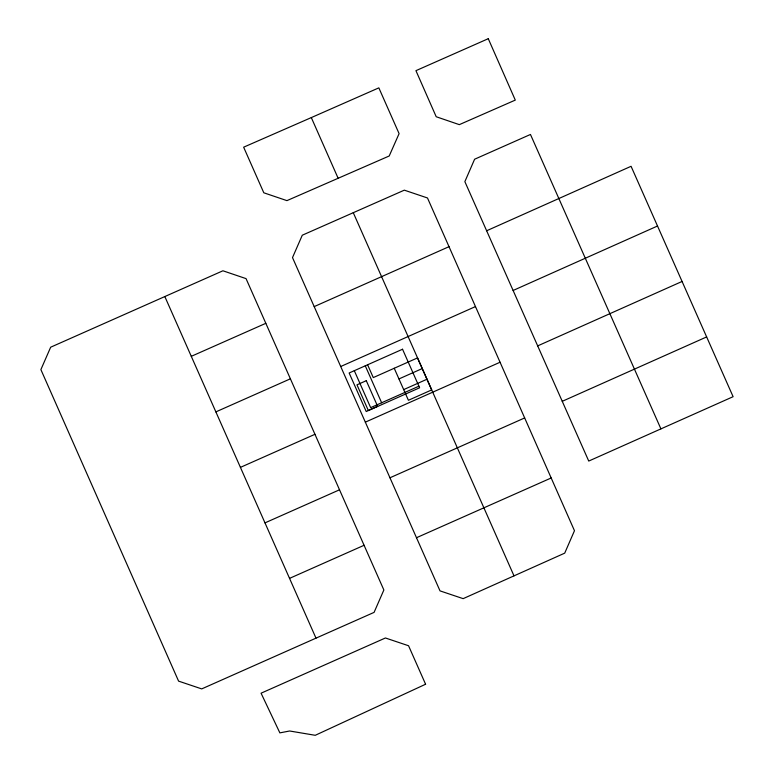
<?xml version="1.0" encoding="UTF-8"?>
<svg xmlns="http://www.w3.org/2000/svg" width="774" height="774" viewBox="0 0 774 774"><rect width="100%" height="100%" fill="white"/><g stroke="black" fill="none" stroke-linecap="round" stroke-linejoin="round"><path stroke-width="1.16" d="M486.653 230.758L631.071 166.294L733.113 396.694L588.743 461.062L464.864 181.648L474.607 159.221L530.461 134.463L660.909 428.864M513.104 290.473L657.523 226.008M537.678 345.891L682.058 281.465M706.662 336.922L562.253 401.319M314.196 306.61L449.017 246.674L427.48 197.97L404.318 190.162L302.286 235.209L292.504 257.597L440.019 590.881L463.152 598.65L564.72 553.139L574.472 530.712L449.017 246.674M340.705 366.518L475.459 306.591M398.958 378.931L422.246 368.569M403.689 389.603L426.977 379.241M418.908 386.187L370.669 407.646L354.308 370.688M365.338 422.149L500.043 362.251M389.961 477.781L524.666 417.941M315.995 638.144L201.714 688.899L178.591 681.13L40.887 369.604L50.668 347.207L222.922 270.784L246.045 278.621L383.865 589.981L374.084 612.379L315.995 638.144L164.833 296.558M191.284 356.33L265.821 323.319M215.84 411.894L290.395 378.815M240.414 467.38L314.96 434.301M264.979 522.876L339.525 489.797M289.544 578.371L364.09 545.283M416.499 537.717L551.165 477.984M311.312 117.59L378.844 87.859L399.094 133.641L389.206 155.99L286.931 200.63L263.808 192.794L243.646 147.186L311.312 117.59L338.141 178.281M514.004 575.866L353.273 212.686M394.227 368.26L408.411 400.274L431.708 389.912L417.525 357.907L373.271 377.586L367.602 364.777M365.27 365.812L381.64 402.761M425.594 684.235L315.25 735.3L289.64 730.995L279.869 732.872L261.07 693.194L385.423 637.979L408.556 645.748L425.594 684.235M402.538 349.238L349.142 372.991L366.228 411.536L419.614 387.784L402.538 349.238M366.286 380.692L356.969 384.833L368.308 410.443L377.625 406.302L366.286 380.692M488.268 38.7L415.938 70.666L436.207 116.739L459.321 124.643L515.291 100.098L488.268 38.7"/></g></svg>
